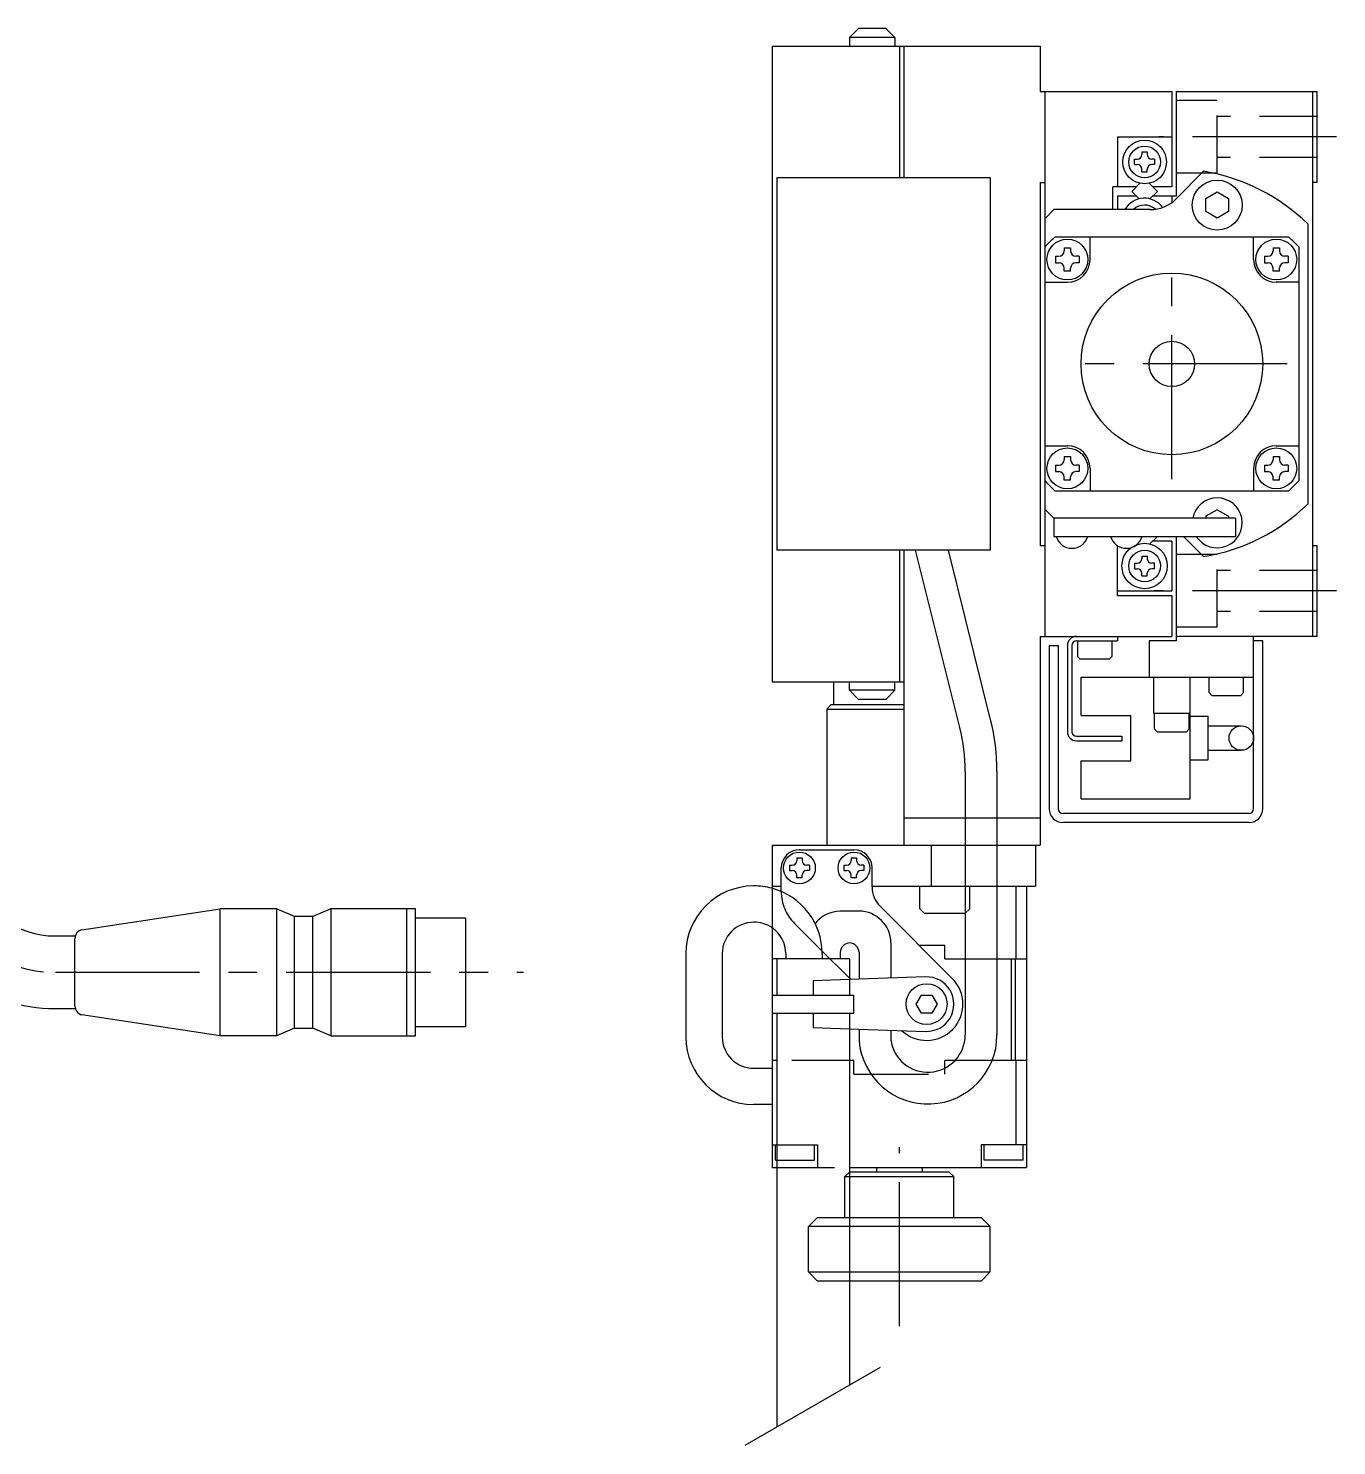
# Model space of a CAD drawing. Extents: x -2 to 425, y -8 to 414.
# Drawn here: x 281.1 to 425.2, y 143.1 to 299.2 of the extents above; entities that cross this region are included whole.
import ezdxf

# ---------------------------------------------------------------- set-up
doc = ezdxf.new("R2010")
doc.units = 0
doc.header["$LTSCALE"] = 0.5
doc.linetypes.add('CENTER', pattern=[50.8, 31.75, -6.35, 6.35, -6.35])
doc.linetypes.add('DASHED', pattern=[19.05, 12.7, -6.35])
for name, color, linetype in [('MSM_CENTER', 1, 'CENTER'), ('MSM_CONTINUOUS', 7, 'CONTINUOUS'), ('MSM_DASHED', 4, 'DASHED'), ('MSM_NARROW', 5, 'CONTINUOUS')]:
    doc.layers.add(name, color=color, linetype=linetype)

msp = doc.modelspace()

# ---------------------------------------------------------------- linework, layer by layer
at = {"layer": 'MSM_CENTER'}
for p, q in [((425.164231, 287.256784), (405.594208, 287.256784)), ((407.019636, 249.565345), (407.019636, 274.948224)), ((419.711075, 262.256784), (394.328196, 262.256784)), ((425.16423, 237.256784), (405.042825, 237.256784)), ((284.110626, 195.258685), (335.624961, 195.258685)), ((377.019637, 156.274146), (377.019637, 175.989939))]:
    msp.add_line(p, q, dxfattribs=at)
msp.add_arc((284.110626, 209.258685), 14, 199.587633, 270, dxfattribs=at)
at = {"layer": 'MSM_CONTINUOUS'}
for p, q in [((372.519638, 299.216785), (371.519638, 298.216785)), ((376.519638, 298.216785), (371.519638, 298.216785)), ((371.519638, 298.216785), (371.519638, 297.256784)), ((375.519638, 299.216785), (372.519638, 299.216785)), ((375.519638, 299.216785), (376.519638, 298.216785)), ((376.519638, 298.216785), (376.519638, 297.256784)), ((363.019638, 297.256784), (363.019638, 227.256785)), ((363.019638, 297.256784), (392.519636, 297.256784)), ((377.019638, 297.256784), (377.019638, 282.756785)), ((377.519638, 297.256784), (377.519638, 282.756785)), ((392.519636, 297.256784), (392.519636, 292.256784)), ((392.519636, 292.256784), (407.019638, 292.256784)), ((393.019636, 292.256784), (393.019636, 232.256784)), ((407.019638, 292.256784), (407.019638, 281.756785)), ((407.519636, 292.256784), (423.019635, 292.256784)), ((407.519636, 280.756785), (407.519636, 292.256784)), ((422.519635, 292.256784), (422.519635, 232.256784)), ((423.019635, 282.256786), (423.019635, 292.256784)), ((401.019635, 287.256784), (407.019638, 287.256784)), ((401.019635, 287.256784), (401.019635, 281.756785)), ((402.919635, 284.806788), (403.219634, 284.806788)), ((402.919635, 284.206787), (402.919635, 284.806788)), ((402.919635, 284.206787), (403.219634, 284.206787)), ((403.719634, 285.606787), (403.719634, 285.306788)), ((403.719634, 285.606787), (404.319635, 285.606787)), ((404.319635, 285.606787), (404.319635, 285.306788)), ((405.119634, 284.806788), (404.819635, 284.806788)), ((405.119634, 284.206787), (404.819635, 284.206787)), ((405.119634, 284.806788), (405.119634, 284.206787)), ((387.019636, 282.756785), (363.519638, 282.756785)), ((363.519638, 282.756785), (363.519638, 241.756785)), ((387.019636, 282.756785), (387.019636, 241.756785)), ((403.719634, 283.406788), (403.719634, 283.706787)), ((403.719634, 283.406788), (404.319635, 283.406788)), ((404.319635, 283.406788), (404.319635, 283.706787)), ((407.478005, 280.428357), (410.519636, 283.469988)), ((392.519636, 282.256784), (393.019636, 282.256784)), ((392.519636, 282.256784), (392.519636, 242.256784)), ((400.519635, 279.256784), (400.519635, 281.756785)), ((403.105422, 281.756785), (400.519635, 281.756785)), ((402.605419, 281.256781), (403.507376, 282.15874)), ((402.605419, 281.256787), (403.42674, 280.435464)), ((405.433846, 281.256784), (404.53189, 282.158739)), ((405.433846, 281.256784), (404.612526, 280.435465)), ((407.019638, 281.756785), (404.933844, 281.756785)), ((410.769636, 280.478472), (412.019636, 281.200161)), ((412.019636, 281.200161), (413.269636, 280.478472)), ((423.019635, 282.256786), (422.519635, 282.256786)), ((401.019635, 280.756785), (403.10542, 280.756785)), ((401.019635, 280.756785), (401.019635, 279.256784)), ((404.933847, 280.756785), (407.519636, 280.756785)), ((407.019638, 280.756785), (407.019638, 280.034547)), ((410.769636, 279.035096), (410.769636, 280.478472)), ((413.269636, 280.478472), (413.269636, 279.035096)), ((394.019636, 279.256784), (393.019636, 278.256784)), ((404.649578, 279.256784), (394.019636, 279.256784)), ((412.019636, 278.313408), (410.769636, 279.035096)), ((413.269636, 279.035096), (412.019636, 278.313408)), ((422.019636, 246.853863), (422.019636, 277.659706)), ((394.174403, 276.256784), (419.864868, 276.256784)), ((395.165635, 275.054783), (395.165635, 274.700784)), ((395.165635, 275.054783), (395.873636, 275.054783)), ((395.873636, 275.054783), (395.873636, 274.700784)), ((398.019636, 273.756784), (398.019636, 276.256784)), ((416.019636, 273.756784), (416.019636, 276.256784)), ((418.165635, 275.054783), (418.165635, 274.700784)), ((418.165635, 275.054783), (418.873636, 275.054783)), ((418.873636, 275.054783), (418.873636, 274.700784)), ((421.019636, 249.411552), (421.019636, 275.102017)), ((394.221636, 274.110784), (394.575635, 274.110784)), ((394.221636, 274.110784), (394.221636, 273.402783)), ((394.221636, 273.402783), (394.575635, 273.402783)), ((396.817635, 274.110784), (396.463636, 274.110784)), ((396.817635, 273.402783), (396.463636, 273.402783)), ((396.817635, 274.110784), (396.817635, 273.402783)), ((417.221636, 274.110784), (417.575635, 274.110784)), ((417.221636, 274.110784), (417.221636, 273.402783)), ((417.221636, 273.402783), (417.575635, 273.402783)), ((419.817635, 274.110784), (419.463636, 274.110784)), ((419.817635, 273.402783), (419.463636, 273.402783)), ((419.817635, 274.110784), (419.817635, 273.402783)), ((395.165635, 272.458784), (395.165635, 272.812783)), ((395.873636, 272.458784), (395.165635, 272.458784)), ((395.873636, 272.458784), (395.873636, 272.812783)), ((418.165635, 272.458784), (418.165635, 272.812783)), ((418.873636, 272.458784), (418.165635, 272.458784)), ((418.873636, 272.458784), (418.873636, 272.812783)), ((393.019636, 271.256784), (395.519636, 271.256784)), ((421.019636, 271.256784), (418.519636, 271.256784)), ((393.019636, 253.256784), (395.519636, 253.256784)), ((418.519636, 253.256784), (421.019636, 253.256784)), ((395.165635, 252.054783), (395.165635, 251.700784)), ((395.165635, 252.054783), (395.873636, 252.054783)), ((395.873636, 252.054783), (395.873636, 251.700784)), ((418.165635, 252.054783), (418.165635, 251.700784)), ((418.165635, 252.054783), (418.873636, 252.054783)), ((418.873636, 252.054783), (418.873636, 251.700784)), ((394.221636, 251.110784), (394.575635, 251.110784)), ((394.221636, 251.110784), (394.221636, 250.402783)), ((394.221636, 250.402783), (394.575635, 250.402783)), ((395.165635, 249.458784), (395.165635, 249.812783)), ((395.873636, 249.458784), (395.873636, 249.812783)), ((396.817635, 251.110784), (396.463636, 251.110784)), ((396.817635, 250.402783), (396.463636, 250.402783)), ((396.817635, 251.110784), (396.817635, 250.402783)), ((398.019636, 250.756784), (398.019636, 248.256784)), ((416.019636, 250.756784), (416.019636, 248.256784)), ((417.221636, 251.110784), (417.575635, 251.110784)), ((417.221636, 251.110784), (417.221636, 250.402783)), ((417.221636, 250.402783), (417.575635, 250.402783)), ((418.165635, 249.458784), (418.165635, 249.812783)), ((418.873636, 249.458784), (418.873636, 249.812783)), ((419.817635, 251.110784), (419.463636, 251.110784)), ((419.817635, 250.402783), (419.463636, 250.402783)), ((419.817635, 251.110784), (419.817635, 250.402783)), ((419.864868, 248.256784), (394.174403, 248.256784)), ((395.873636, 249.458784), (395.165635, 249.458784)), ((418.873636, 249.458784), (418.165635, 249.458784)), ((394.019636, 245.256784), (393.019636, 246.256784)), ((394.019636, 245.256784), (394.019636, 243.256783)), ((414.019636, 245.256784), (394.019636, 245.256784)), ((412.019636, 246.20016), (410.769636, 245.478472)), ((410.769636, 245.478472), (410.769636, 245.256784)), ((412.019636, 246.20016), (413.269636, 245.478472)), ((413.269636, 245.478472), (413.269636, 245.256784)), ((414.019636, 245.256784), (414.019636, 243.256783)), ((392.519636, 242.256784), (393.019636, 242.256784)), ((394.019636, 243.256783), (414.019636, 243.256783)), ((401.019635, 236.756783), (401.019635, 242.254582)), ((404.612524, 242.43546), (405.433846, 243.256785)), ((407.019638, 242.756783), (404.933846, 242.756783)), ((407.019638, 242.756783), (407.019638, 237.256784)), ((407.519636, 231.756784), (407.519636, 243.256783)), ((408.306433, 243.256783), (410.519636, 241.043581)), ((422.519635, 242.256783), (423.019635, 242.256783)), ((423.019635, 232.256784), (423.019635, 242.256783)), ((387.019636, 241.756785), (363.519638, 241.756785)), ((377.019638, 241.756785), (377.019638, 227.256785)), ((377.519638, 241.756785), (377.519638, 209.256784)), ((383.676649, 222.208083), (378.807332, 241.756785)), ((387.072877, 223.054037), (382.414276, 241.756785)), ((403.719634, 241.106781), (403.719634, 240.806782)), ((403.719634, 241.106781), (404.319635, 241.106781)), ((404.319635, 241.106781), (404.319635, 240.806782)), ((402.919635, 240.306782), (403.219634, 240.306782)), ((402.919635, 240.306782), (402.919635, 239.706781)), ((402.919635, 239.706781), (403.219634, 239.706781)), ((403.719634, 238.906782), (403.719634, 239.206781)), ((403.719634, 238.906782), (404.319635, 238.906782)), ((404.319635, 238.906782), (404.319635, 239.206781)), ((405.119634, 240.306782), (404.819635, 240.306782)), ((405.119634, 239.706781), (404.819635, 239.706781)), ((405.119634, 239.706781), (405.119634, 240.306782)), ((401.019635, 237.256784), (407.019638, 237.256784)), ((401.019635, 236.756783), (407.019638, 236.756783)), ((407.019638, 236.756783), (407.019638, 232.256784)), ((392.519636, 232.256784), (392.519636, 209.256784)), ((392.519636, 232.256784), (407.019638, 232.256784)), ((393.519637, 231.256784), (393.519637, 213.256784)), ((393.519637, 231.256784), (394.519637, 231.256784)), ((394.519637, 231.256784), (394.519637, 213.256784)), ((395.519636, 231.256784), (395.519636, 221.756784)), ((396.019636, 231.256784), (396.019636, 221.756784)), ((396.519636, 231.756784), (401.019638, 231.756784)), ((396.619638, 231.756784), (396.619638, 230.056784)), ((400.419638, 231.756784), (400.419638, 230.056784)), ((401.019638, 232.256784), (401.019638, 231.756784)), ((404.519636, 231.756784), (404.519636, 227.756784)), ((407.519636, 231.756784), (404.519636, 231.756784)), ((423.019635, 232.256784), (407.519636, 232.256784)), ((416.019635, 213.256784), (416.019635, 232.256784)), ((417.019635, 231.756784), (416.019635, 231.756784)), ((417.019635, 213.256784), (417.019635, 231.756784)), ((396.919638, 229.756784), (396.619638, 230.056784)), ((400.119638, 229.756784), (396.919638, 229.756784)), ((400.119638, 229.756784), (400.419638, 230.056784)), ((363.019638, 227.256785), (377.519638, 227.256785)), ((369.769638, 227.256785), (369.769638, 224.756786)), ((371.519638, 226.314521), (371.519638, 227.274522)), ((376.519638, 226.314521), (376.519638, 227.274522)), ((397.019637, 223.556784), (397.019637, 227.756784)), ((397.019637, 227.756784), (416.019635, 227.756784)), ((405.019637, 223.756784), (405.019637, 227.756784)), ((409.019637, 214.356784), (409.019637, 227.756784)), ((411.119635, 226.056784), (411.119635, 227.756784)), ((414.919635, 226.056784), (414.919635, 227.756784)), ((376.519638, 226.314521), (371.519638, 226.314521)), ((372.519638, 225.314521), (371.519638, 226.314521)), ((375.519638, 225.314521), (372.519638, 225.314521)), ((375.519638, 225.314521), (376.519638, 226.314521)), ((411.419635, 225.756784), (411.119635, 226.056784)), ((411.419635, 225.756784), (414.619635, 225.756784)), ((414.619635, 225.756784), (414.919635, 226.056784)), ((369.519639, 224.756786), (369.019639, 224.256786)), ((369.019639, 224.256786), (369.019639, 209.256784)), ((369.019639, 224.256786), (377.519638, 224.256786)), ((369.519639, 224.756786), (377.519638, 224.756786)), ((397.019637, 223.556784), (402.519637, 223.556784)), ((402.519637, 218.556784), (402.519637, 223.556784)), ((409.019637, 223.756784), (405.019637, 223.756784)), ((405.119637, 222.056784), (405.119637, 223.756784)), ((408.919637, 222.056784), (408.919637, 223.756784)), ((409.019637, 223.456784), (411.019637, 223.456784)), ((411.019637, 218.656784), (411.019637, 223.456784)), ((405.419637, 221.756784), (405.119637, 222.056784)), ((405.419637, 221.756784), (408.619637, 221.756784)), ((408.619637, 221.756784), (408.919637, 222.056784)), ((411.019637, 222.406784), (414.669637, 222.406784)), ((396.519636, 221.256784), (401.519636, 221.256784)), ((396.519636, 220.756784), (401.519636, 220.756784)), ((401.519636, 221.256784), (401.519636, 220.756784)), ((397.019637, 218.556784), (402.519637, 218.556784)), ((397.019637, 214.356784), (397.019637, 218.556784)), ((409.019637, 218.656784), (411.019637, 218.656784)), ((411.019637, 219.706784), (414.669637, 219.706784)), ((384.269635, 217.374059), (384.269635, 188.366197)), ((387.769635, 217.374059), (387.769635, 188.363674)), ((397.019637, 214.356784), (409.019637, 214.356784)), ((415.519635, 212.756784), (395.019637, 212.756784)), ((377.519638, 212.256784), (384.269635, 212.256784)), ((387.769635, 212.256784), (392.519636, 212.256784)), ((415.519635, 211.756784), (395.019637, 211.756784)), ((363.019637, 209.256784), (384.269635, 209.256784)), ((363.019637, 209.256784), (363.019637, 204.507997)), ((380.519636, 209.256784), (380.519636, 204.756784)), ((387.769635, 209.256784), (392.519636, 209.256784)), ((392.019637, 209.256784), (392.019637, 204.756784)), ((365.719636, 207.856784), (365.719636, 207.556785)), ((365.719636, 207.856784), (366.319637, 207.856784)), ((366.019637, 208.756784), (372.019637, 208.756784)), ((366.319637, 207.856784), (366.319637, 207.556785)), ((371.719636, 207.856784), (371.719636, 207.556785)), ((371.719636, 207.856784), (372.319637, 207.856784)), ((372.319637, 207.856784), (372.319637, 207.556785)), ((364.019637, 204.170999), (364.019637, 206.756784)), ((364.919637, 207.056785), (365.219636, 207.056785)), ((364.919637, 207.056785), (364.919637, 206.456784)), ((364.919637, 206.456784), (365.219636, 206.456784)), ((367.119636, 207.056785), (366.819637, 207.056785)), ((367.119636, 206.456784), (366.819637, 206.456784)), ((367.119636, 207.056785), (367.119636, 206.456784)), ((370.919637, 207.056785), (371.219636, 207.056785)), ((370.919637, 207.056785), (370.919637, 206.456784)), ((370.919637, 206.456784), (371.219636, 206.456784)), ((373.119636, 207.056785), (372.819637, 207.056785)), ((373.119636, 206.456784), (372.819637, 206.456784)), ((373.119636, 207.056785), (373.119636, 206.456784)), ((374.019637, 204.65628), (374.019637, 206.756784)), ((363.019637, 204.756784), (364.019637, 204.756784)), ((365.719636, 205.656785), (365.719636, 205.956784)), ((366.319637, 205.656785), (365.719636, 205.656785)), ((366.319637, 205.656785), (366.319637, 205.956784)), ((371.719636, 205.656785), (371.719636, 205.956784)), ((372.319637, 205.656785), (371.719636, 205.656785)), ((372.319637, 205.656785), (372.319637, 205.956784)), ((374.019637, 204.756784), (384.269635, 204.756784)), ((379.269635, 202.256784), (379.269635, 204.756784)), ((387.769635, 204.756784), (392.019637, 204.756784)), ((389.86487, 196.756784), (389.86487, 204.756784)), ((391.019637, 204.756784), (391.019637, 173.756784)), ((287.014267, 199.943016), (302.248214, 202.258684)), ((302.248214, 188.258685), (302.248214, 202.258684)), ((308.441213, 202.258684), (302.248214, 202.258684)), ((310.441213, 201.408685), (308.441213, 202.258684)), ((308.441213, 202.258684), (308.441213, 188.258685)), ((312.441213, 201.408685), (310.441213, 201.408685)), ((310.441213, 189.108685), (310.441213, 201.408685)), ((314.441213, 202.258684), (312.441213, 201.408685)), ((312.441213, 189.108685), (312.441213, 201.408685)), ((314.441213, 202.258684), (314.441213, 188.258685)), ((323.748215, 202.258684), (314.441213, 202.258684)), ((322.748213, 202.258684), (322.748213, 188.258685)), ((323.748215, 188.258685), (323.748215, 202.258684)), ((372.584636, 201.992703), (370.519638, 201.992703)), ((374.898317, 202.53496), (382.848065, 194.585212)), ((379.769635, 201.756784), (379.269635, 202.256784)), ((379.769635, 201.756784), (384.269635, 201.756784)), ((323.748215, 201.258683), (329.248216, 201.258683)), ((329.248216, 201.258683), (329.248216, 189.258685)), ((363.019637, 200.163777), (363.019637, 173.756784)), ((284.110626, 199.258685), (286.290562, 199.258685)), ((286.248214, 191.546602), (286.248214, 198.970768)), ((376.084636, 198.492703), (376.084636, 194.6212)), ((379.176492, 198.256784), (382.019637, 198.256784)), ((382.019637, 196.756784), (382.019637, 198.256784)), ((353.519635, 197.317726), (353.519635, 188.145966)), ((357.519635, 197.317726), (357.519635, 188.145966)), ((371.519638, 196.756784), (363.019637, 196.756784)), ((363.519638, 196.756784), (363.519638, 192.756784)), ((364.519638, 197.317726), (364.519638, 196.756784)), ((368.519638, 197.317726), (368.519638, 196.756784)), ((370.519638, 197.460204), (370.519638, 196.756784)), ((371.519638, 196.756784), (371.519638, 192.756784)), ((372.584636, 197.460204), (372.584636, 194.498977)), ((382.019637, 196.756784), (384.269635, 196.756784)), ((387.769635, 196.756784), (391.019637, 196.756784)), ((389.369637, 185.556784), (389.369637, 196.756784)), ((389.819637, 185.556784), (389.819637, 196.756784)), ((379.91494, 194.754957), (371.519638, 194.461786)), ((371.519638, 194.59993), (371.65312, 194.466448)), ((363.019638, 192.756784), (372.019638, 192.756784)), ((372.019638, 190.756784), (372.019638, 192.756784)), ((378.864938, 191.756785), (379.442288, 192.756785)), ((379.442288, 192.756785), (380.596989, 192.756785)), ((380.596989, 192.756785), (381.174339, 191.756785)), ((284.110626, 191.258685), (286.290562, 191.258685)), ((302.248214, 188.258685), (287.014267, 190.574355)), ((363.019638, 190.756784), (372.019638, 190.756784)), ((363.519638, 190.756784), (363.519638, 145.148772)), ((371.519638, 190.756784), (371.519638, 149.767574)), ((379.442288, 190.756785), (378.864938, 191.756785)), ((380.596989, 190.756785), (379.442288, 190.756785)), ((381.174339, 191.756785), (380.596989, 190.756785)), ((310.441213, 189.108685), (308.441213, 188.258685)), ((310.441213, 189.108685), (312.441213, 189.108685)), ((314.441213, 188.258685), (312.441213, 189.108685)), ((329.248216, 189.258685), (323.748215, 189.258685)), ((371.519638, 189.051782), (379.91494, 188.758612)), ((372.584636, 189.014592), (372.584636, 187.702606)), ((376.084636, 188.892369), (376.084636, 187.840024)), ((308.441213, 188.258685), (302.248214, 188.258685)), ((314.441213, 188.258685), (323.748215, 188.258685)), ((360.969635, 184.695966), (363.019637, 184.695966)), ((363.519638, 185.556784), (363.019637, 185.556784)), ((372.019637, 185.556784), (371.519638, 185.556784)), ((372.019637, 184.056784), (372.019637, 185.556784)), ((383.1593, 185.556784), (382.019637, 185.556784)), ((382.019637, 184.701521), (382.019637, 185.556784)), ((391.019637, 185.556784), (387.232833, 185.556784)), ((389.86487, 176.256784), (389.86487, 185.556784)), ((372.019637, 184.056784), (373.892542, 184.056784)), ((363.019637, 180.695966), (360.969635, 180.695966)), ((363.019637, 176.256784), (363.519638, 176.256784)), ((363.369637, 174.556784), (363.369637, 176.256784)), ((391.019637, 176.256784), (386.019637, 176.256784)), ((386.019637, 176.256784), (386.019637, 173.756784)), ((386.369637, 174.556784), (386.369637, 176.256784)), ((390.669637, 174.556784), (390.669637, 176.256784)), ((363.019637, 173.756784), (363.519638, 173.756784)), ((363.369637, 174.556784), (363.519638, 174.556784)), ((382.519636, 173.256791), (371.519637, 173.256791)), ((371.519638, 173.756784), (391.019637, 173.756784)), ((374.519637, 173.756784), (374.519637, 173.256791)), ((379.519637, 173.756784), (379.519637, 173.256791)), ((382.519636, 173.256791), (383.019638, 172.756791)), ((390.669637, 174.556784), (386.369637, 174.556784)), ((371.519638, 172.756791), (383.019638, 172.756791)), ((383.019647, 168.256791), (383.019638, 172.756791)), ((371.519638, 168.256791), (386.019647, 168.256791)), ((387.019649, 167.256791), (371.519638, 167.256791)), ((386.019647, 168.256791), (387.019649, 167.256791)), ((387.01966, 162.256791), (387.019649, 167.256791)), ((371.519638, 162.256791), (387.01966, 162.256791)), ((386.019661, 161.256791), (371.519638, 161.256791)), ((387.01966, 162.256791), (386.019661, 161.256791))]:
    msp.add_line(p, q, dxfattribs=at)
for centre, radius in [((404.019635, 284.506788), 2.403277), ((404.019635, 284.506788), 1.75), ((412.019636, 279.756784), 2.75), ((395.519636, 273.756784), 2.25), ((418.519636, 273.756784), 2.25), ((407.019636, 262.256784), 10.000026), ((407.019636, 262.256784), 2.5), ((395.519636, 250.756784), 2.25), ((418.519636, 250.756784), 2.25), ((404.019635, 240.006781), 2.5), ((404.019635, 240.006781), 1.75), ((414.669637, 221.056784), 1.35), ((366.019637, 206.756784), 1.75), ((372.019637, 206.756784), 1.75), ((380.019638, 191.756785), 2.25)]:
    msp.add_circle(centre, radius, dxfattribs=at)
for centre, radius, start, end in [((403.219634, 285.306788), 0.5, 270, 0), ((403.219634, 283.706787), 0.5, 0, 90), ((404.819635, 285.306788), 0.5, 180, 270), ((404.819635, 283.706787), 0.5, 90, 180), ((407.019636, 262.256784), 21.5, 45.759281, 80.631084), ((404.019635, 278.006783), 2.5, 36.688984, 149.99996), ((404.019635, 278.006783), 1.75, 47.4195, 134.415238), ((404.649578, 283.256784), 4, 270, 315), ((407.019636, 262.256784), 19, 132.536898, 137.463102), ((407.019636, 262.256784), 19, 42.536898, 47.463102), ((394.575635, 274.700784), 0.59, 270, 0), ((394.575635, 272.812783), 0.59, 0, 90), ((395.519636, 273.756784), 2.5, 270, 0), ((396.463636, 274.700784), 0.59, 180, 270), ((396.463636, 272.812783), 0.59, 90, 180), ((418.519636, 273.756784), 2.5, 180, 270), ((417.575635, 274.700784), 0.59, 270, 0), ((417.575635, 272.812783), 0.59, 0, 90), ((419.463636, 274.700784), 0.59, 180, 270), ((419.463636, 272.812783), 0.59, 90, 180), ((395.519636, 250.756784), 2.5, 0, 90), ((418.519636, 250.756784), 2.5, 90, 180), ((394.575635, 251.700784), 0.59, 270, 0), ((396.463636, 251.700784), 0.59, 180, 270), ((417.575635, 251.700784), 0.59, 270, 0), ((419.463636, 251.700784), 0.59, 180, 270), ((394.575635, 249.812783), 0.59, 0, 90), ((396.463636, 249.812783), 0.59, 90, 180), ((417.575635, 249.812783), 0.59, 0, 90), ((419.463636, 249.812783), 0.59, 90, 180), ((407.019636, 262.256784), 19, 222.536898, 227.463102), ((407.019636, 262.256784), 19, 312.536898, 317.463102), ((412.019636, 244.756784), 2.75, 213.055756, 169.524318), ((407.019636, 262.256784), 21.5, 279.368916, 314.240719), ((396.019636, 243.784666), 1.827884, 196.785824, 343.214176), ((402.019636, 243.784666), 1.827884, 196.785824, 343.214176), ((403.219634, 240.806782), 0.5, 270, 0), ((404.819635, 240.806782), 0.5, 180, 270), ((403.219634, 239.206781), 0.5, 0, 90), ((404.819635, 239.206781), 0.5, 90, 180), ((396.519636, 231.256784), 1, 90, 180), ((396.519636, 231.256784), 0.5, 90, 180), ((364.269635, 217.374059), 20, 0, 13.986968), ((364.269635, 217.374059), 23.5, 0, 13.986968), ((396.519636, 221.756784), 1, 180, 270), ((396.519636, 221.756784), 0.5, 180, 270), ((395.019637, 213.256784), 1.5, 180, 270), ((395.019637, 213.256784), 0.5, 180, 270), ((415.519635, 213.256784), 0.5, 270, 0), ((415.519635, 213.256784), 1.5, 270, 0), ((366.019637, 206.756784), 2, 90, 180), ((372.019637, 206.756784), 2, 0, 90), ((365.219636, 207.556785), 0.5, 270, 0), ((365.219636, 205.956784), 0.5, 0, 90), ((366.819637, 207.556785), 0.5, 180, 270), ((366.819637, 205.956784), 0.5, 90, 180), ((371.219636, 207.556785), 0.5, 270, 0), ((371.219636, 205.956784), 0.5, 0, 90), ((372.819637, 207.556785), 0.5, 180, 270), ((372.819637, 205.956784), 0.5, 90, 180), ((284.110626, 209.258685), 10, 199.587633, 270), ((360.969635, 197.317726), 7.45, 90, 180), ((361.063055, 197.28502), 7.483289, 74.84327967, 90.71528952), ((361.069638, 197.317726), 7.45, 0, 74.82638046), ((377.019637, 204.65628), 3, 180, 225), ((284.110626, 209.258685), 18, 199.587633, 270), ((369.019637, 204.170999), 5, 180, 180.1401051), ((370.519638, 198.492703), 3.5, 90, 142.447632), ((372.584636, 198.492703), 3.5, 0, 90), ((287.248215, 198.970768), 1.000002, 103.529588, 180), ((360.969635, 197.317726), 3.45, 90, 180), ((361.063399, 197.304827), 3.464169, 55.61808901, 91.55099557), ((361.069638, 197.317726), 3.45, 0, 55.58263142), ((371.552137, 197.460204), 1.032499, 0, 180), ((380.019638, 191.756784), 4, 226.590378, 45), ((380.019638, 191.756784), 3, 268, 92), ((287.248215, 191.546602), 1.000002, 180, 256.470412), ((360.969635, 188.145966), 7.45, 180, 270), ((360.969635, 188.145966), 3.45, 180, 270), ((380.162746, 188.363674), 7.606889, 184.985513, 0), ((380.160223, 188.366197), 4.109412, 187.356393, 0)]:
    msp.add_arc(centre, radius, start, end, dxfattribs=at)
at = {"layer": 'MSM_DASHED'}
for p, q in [((412.019635, 291.256784), (407.519635, 291.256784)), ((412.019635, 283.256784), (412.019635, 291.256784)), ((423.019634, 289.506784), (412.019635, 289.506784)), ((423.019634, 285.006784), (412.019635, 285.006784)), ((412.019635, 283.256784), (407.519635, 283.256784)), ((412.019634, 241.256784), (407.519634, 241.256784)), ((412.019634, 233.256784), (412.019634, 241.256784)), ((423.019633, 239.506784), (412.019634, 239.506784)), ((423.019633, 235.006784), (412.019634, 235.006784)), ((412.019634, 233.256784), (407.519634, 233.256784)), ((384.269635, 212.256784), (387.769635, 212.256784)), ((384.269635, 209.256784), (387.769635, 209.256784)), ((363.019637, 204.507997), (363.019637, 200.163777)), ((384.269635, 204.756784), (387.769635, 204.756784)), ((384.769635, 202.256784), (384.769635, 204.756784)), ((384.269635, 201.756784), (384.769635, 202.256784)), ((365.484103, 200.635465), (368.514078, 197.60549)), ((368.514078, 197.60549), (371.519638, 194.59993)), ((384.269635, 196.756784), (387.769635, 196.756784)), ((371.519638, 194.461786), (367.519638, 194.322103)), ((367.519638, 194.322103), (367.519638, 192.756784)), ((367.519638, 190.756784), (367.519638, 189.191465)), ((367.519638, 189.191465), (371.519638, 189.051782)), ((371.519638, 185.556784), (363.519638, 185.556784)), ((382.019637, 184.056784), (382.019637, 184.701521)), ((387.232833, 185.556784), (383.1593, 185.556784)), ((373.892542, 184.056784), (382.019637, 184.056784)), ((363.519638, 176.256784), (368.019637, 176.256784)), ((367.669637, 174.556784), (367.669637, 176.256784)), ((368.019637, 176.256784), (368.019637, 173.756784)), ((363.519638, 174.556784), (367.669637, 174.556784)), ((363.519638, 173.756784), (371.519638, 173.756784)), ((371.519637, 173.256791), (371.019635, 172.756791)), ((371.019626, 168.256791), (371.019635, 172.756791)), ((371.019635, 172.756791), (371.519638, 172.756791)), ((367.019614, 162.256791), (367.019625, 167.256791)), ((368.019626, 168.256791), (367.019625, 167.256791)), ((371.519638, 167.256791), (367.019625, 167.256791)), ((368.019626, 168.256791), (371.519638, 168.256791)), ((367.019614, 162.256791), (368.019612, 161.256791)), ((367.019614, 162.256791), (371.519638, 162.256791)), ((371.519638, 161.256791), (368.019661, 161.256791))]:
    msp.add_line(p, q, dxfattribs=at)
msp.add_arc((369.019637, 204.170999), 5, 180.1401051, 225, dxfattribs=at)
at = {"layer": 'MSM_NARROW'}
msp.add_line((374.918118, 151.729688), (360.023344, 143.130186), dxfattribs=at)

doc.saveas('drawing.dxf')
